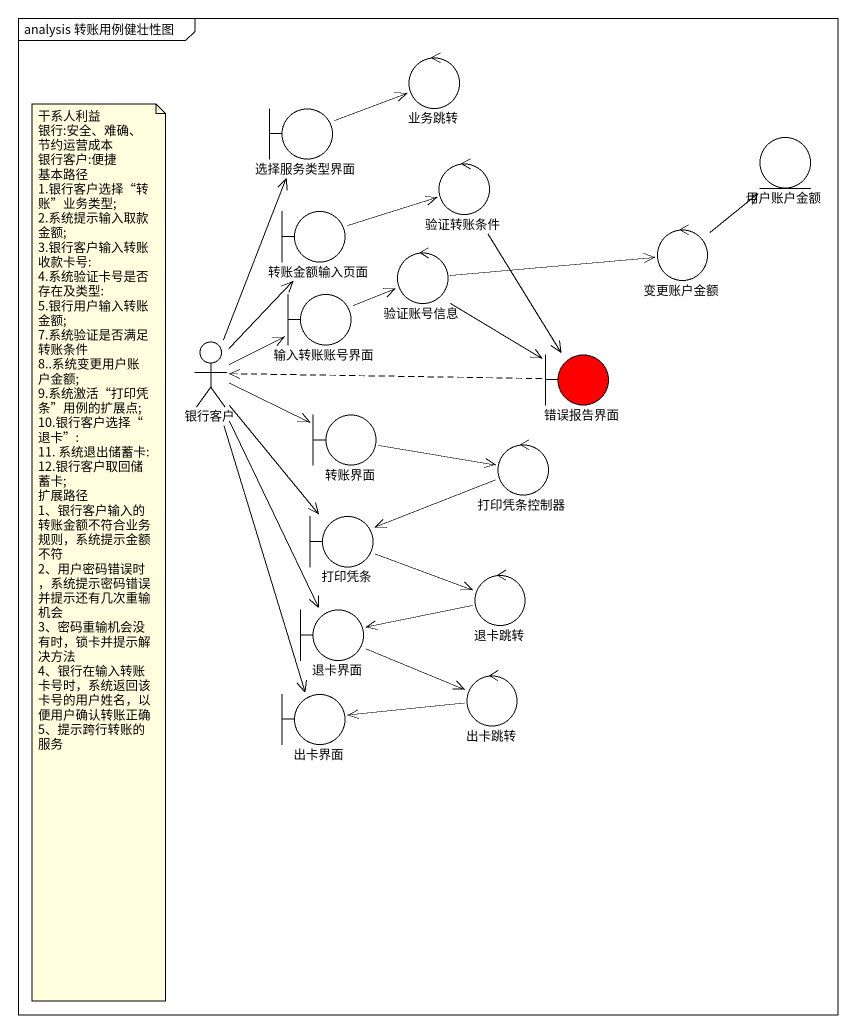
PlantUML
@startuml
mainframe analysis 转账用例健壮性图
control 业务跳转
boundary 选择服务类型界面
control 验证转账条件
entity 用户账户金额
boundary 转账金额输入页面
control 验证账号信息
control 变更账户金额
boundary 输入转账账号界面
actor 银行客户
boundary 错误报告界面 #FF0000
boundary 转账界面
control 打印凭条控制器
boundary 打印凭条
control 退卡跳转
boundary 退卡界面
control 出卡跳转
boundary 出卡界面
选择服务类型界面 -right-> 业务跳转
验证转账条件 --> 错误报告界面
转账金额输入页面 -right-> 验证转账条件
验证账号信息 -right-> 变更账户金额
验证账号信息 --> 错误报告界面
变更账户金额 -up-> 用户账户金额
输入转账账号界面 -right-> 验证账号信息
银行客户 -up-> 选择服务类型界面
银行客户 -up-> 转账金额输入页面
银行客户 -right-> 输入转账账号界面
银行客户 -right-> 转账界面
银行客户 --> 打印凭条
银行客户 --> 退卡界面
银行客户 --> 出卡界面
错误报告界面 .left.> 银行客户
转账界面 -right-> 打印凭条控制器
打印凭条控制器 -left-> 打印凭条
打印凭条 -right-> 退卡跳转
退卡跳转 -left-> 退卡界面
退卡界面 -right-> 出卡跳转
出卡跳转 -left-> 出卡界面
note as N1
  干系人利益
  银行:安全、难确、节约运营成本
  银行客户:便捷
  基本路径
  1.银行客户选择“转账”业务类型;
  2.系统提示输入取款金额;
  3.银行客户输入转账收款卡号:
  4.系统验证卡号是否存在及类型:
  5.银行用户输入转账金额;
  7.系统验证是否满足转账条件
  8..系统变更用户账户金额;
  9.系统激活“打印凭条”用例的扩展点;
  10.银行客户选择“退卡”:
  11. 系统退出储蓄卡:
  12.银行客户取回储蓄卡;
  扩展路径
  1、银行客户输入的转账金额不符合业务规则，系统提示金额不符
  2、用户密码错误时，系统提示密码错误并提示还有几次重输机会
  3、密码重输机会没有时，锁卡并提示解决方法
  4、银行在输入转账卡号时，系统返回该卡号的用户姓名，以便用户确认转账正确
  5、提示跨行转账的服务
end note
@enduml
